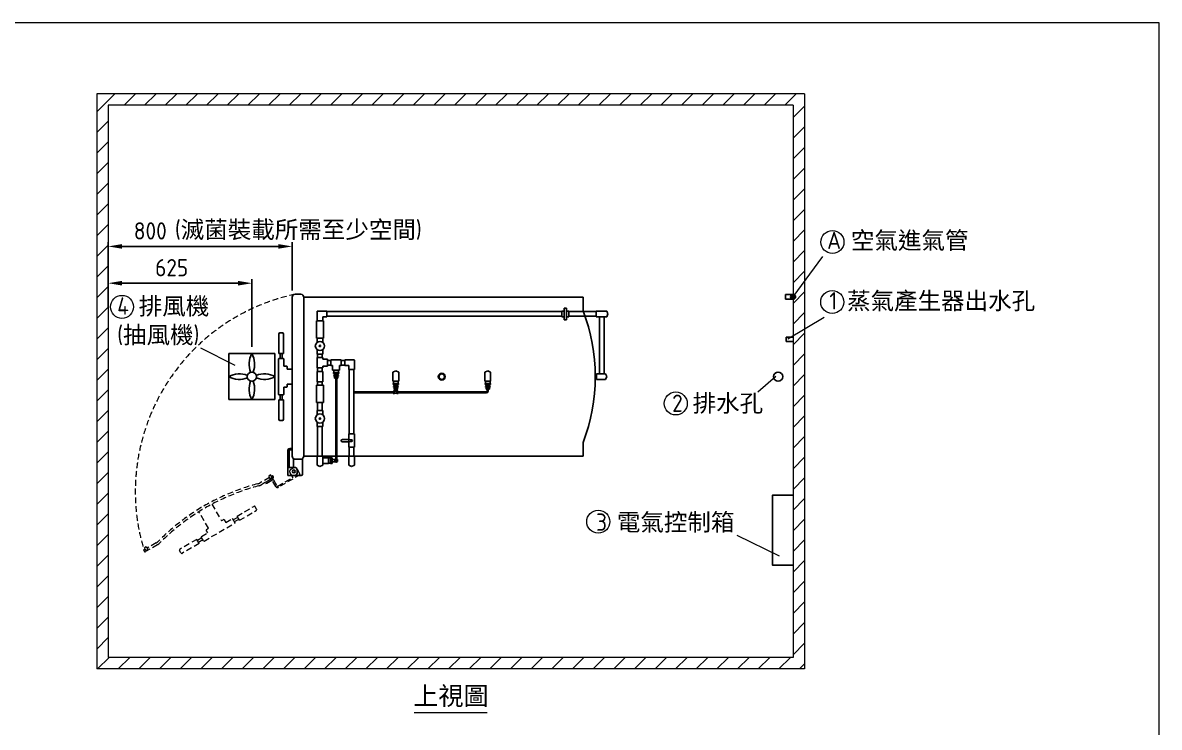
# Model space of a CAD drawing. Header units: millimetres. Extents: x -207026 to -195306, y -24854 to -16614.
# Drawn here: x -200250 to -195306, y -19676 to -16614 of the extents above; entities that cross this region are included whole.
import ezdxf

# ---------------------------------------------------------------- set-up
doc = ezdxf.new("R2010")
doc.units = ezdxf.units.MM
doc.linetypes.add('HIDDEN', pattern=[9.525, 6.35, -3.175])
doc.layers.get('0').update_dxf_attribs({"lineweight": 25})
for name, color, linetype, lineweight in [('D', 3, 'Continuous', 13), ('F', 7, 'Continuous', 15), ('H', 2, 'HIDDEN', 15), ('S', 4, 'Continuous', 15)]:
    doc.layers.add(name, color=color, linetype=linetype, lineweight=lineweight)
doc.styles.get("Standard").update_dxf_attribs({"font": 'KAIU.TTF'})
doc.styles.add('STU25', font='isocp2.shx')
doc.dimstyles.new('STU25', dxfattribs={"dimscale": 30, "dimtxt": 2.5, "dimasz": 2, "dimexe": 0.6, "dimexo": 1, "dimgap": 1, "dimtad": 1, "dimdsep": 46, "dimtxsty": 'STU25', "dimcen": 2, "dimazin": 2, "dimtfac": 1, "dimtmove": 0, "dimatfit": 3, "dimfxl": 0, "dimtolj": 1, "dimtzin": 0, "dimarcsym": 0})

# ---------------------------------------------------------------- blocks, each defined once
blk = doc.blocks.new('*D6')
at = {"layer": 'D', "color": 0, "linetype": 'Continuous', "lineweight": -2}
for p, q in [((-199877.9, -17827), (-199877.9, -17728.4)), ((-199252.9, -18022.5), (-199252.9, -17728.4)), ((-199312.9, -17746.4), (-199817.9, -17746.4))]:
    blk.add_line(p, q, dxfattribs=at)
at = {"layer": 'D', "color": 0}
for points in [[(-199817.9, -17736.4), (-199817.9, -17756.4), (-199877.9, -17746.4)], [(-199312.9, -17756.4), (-199312.9, -17736.4), (-199252.9, -17746.4)]]:
    blk.add_solid(points, dxfattribs=at)
at = {"layer": 'Defpoints', "color": 0}
for p in [(-199877.9, -17746.4), (-199877.9, -17857), (-199252.9, -18052.5)]:
    blk.add_point(p, dxfattribs=at)
at = {"layer": 'D', "color": 0, "insert": (-199601.7, -17678.9), "char_height": 75, "attachment_point": 5, "style": 'STU25'}
blk.add_mtext('\\A1;625', dxfattribs=at)
blk = doc.blocks.new('*D15')
at = {"layer": 'D', "color": 0, "lineweight": -2}
for p, q in [((-199877.9, -17857), (-199877.9, -17568.5)), ((-199137.9, -17586.5), (-199817.9, -17586.5)), ((-199077.9, -17777.5), (-199077.9, -17568.5))]:
    blk.add_line(p, q, dxfattribs=at)
at = {"layer": 'D', "color": 0}
for points in [[(-199817.9, -17576.5), (-199817.9, -17596.5), (-199877.9, -17586.5)], [(-199137.9, -17596.5), (-199137.9, -17576.5), (-199077.9, -17586.5)]]:
    blk.add_solid(points, dxfattribs=at)
at = {"layer": 'Defpoints', "color": 0}
for p in [(-199877.9, -17586.5), (-199077.9, -17807.5), (-199877.9, -17887)]:
    blk.add_point(p, dxfattribs=at)
at = {"layer": 'D', "color": 0, "insert": (-199694.8, -17519), "char_height": 75, "attachment_point": 5, "style": 'STU25'}
blk.add_mtext('\\A1;800', dxfattribs=at)

msp = doc.modelspace()

# ---------------------------------------------------------------- hatches: boundary and pattern name
msp.add_hatch(color=256).paths.add_polyline_path([(-196888.087, -17805.391, 1), (-196909.609, -17805.391, 1)])
at = {"layer": 'H', "linetype": 'HIDDEN', "ltscale": 5}
h = msp.add_hatch(dxfattribs=at)
h.set_pattern_fill('ANSI31', color=256, scale=20, style=0)
h.set_pattern_definition([(45, (13108.79, 175.26), (-44.90128, 44.90128), [])])
h.paths.add_polyline_path([(-199927.921, -16923.021), (-199927.921, -19423.021), (-196848.848, -19423.021), (-196848.848, -16923.021)])
h.paths.add_polyline_path([(-199877.921, -16973.021), (-199877.921, -19373.021), (-196898.848, -19373.021), (-196898.848, -16973.021)], flags=16)

# ---------------------------------------------------------------- linework, layer by layer
at = {"linetype": 'Continuous'}
for p, q in [((-199064.918, -17794.521), (-199039.918, -17794.521)), ((-196931.223, -17795.391), (-196898.848, -17795.391)), ((-196931.223, -17795.391), (-196931.223, -17815.391)), ((-199077.918, -17820.021), (-199077.918, -17807.521)), ((-196931.223, -17815.391), (-196898.848, -17815.391)), ((-198969.421, -17909.588), (-198969.421, -17869.521)), ((-198927.307, -17867.521), (-198967.421, -17867.521)), ((-198944.421, -17909.588), (-198944.421, -17892.521)), ((-198944.421, -17892.521), (-198927.307, -17892.521)), ((-198927.307, -17870.021), (-198927.307, -17867.521)), ((-198927.307, -17892.521), (-198927.307, -17867.521)), ((-197904.641, -17870.021), (-198927.307, -17870.021)), ((-197904.641, -17890.021), (-198927.307, -17890.021)), ((-197894.641, -17867.521), (-197904.641, -17867.521)), ((-197904.641, -17867.521), (-197904.641, -17892.521)), ((-197894.641, -17892.521), (-197904.641, -17892.521)), ((-197894.641, -17905.021), (-197894.641, -17855.021)), ((-197884.641, -17855.021), (-197894.641, -17855.021)), ((-197894.641, -17867.521), (-197894.641, -17892.521)), ((-197884.641, -17905.021), (-197884.641, -17855.021)), ((-197884.641, -17867.521), (-197884.641, -17892.521)), ((-197874.641, -17867.521), (-197884.641, -17867.521)), ((-197874.641, -17892.521), (-197884.641, -17892.521)), ((-197874.641, -17867.521), (-197874.641, -17892.521)), ((-197755.117, -17870.021), (-197874.641, -17870.021)), ((-197755.117, -17890.021), (-197874.641, -17890.021)), ((-197755.117, -17867.521), (-197755.117, -17892.521)), ((-197709.618, -17867.521), (-197755.117, -17867.521)), ((-197755.117, -17892.521), (-197709.618, -17892.521)), ((-197741.087, -18140.021), (-197741.087, -17892.521)), ((-197721.087, -18140.021), (-197721.087, -17892.521)), ((-197704.618, -17880.021), (-197709.618, -17867.521)), ((-197709.618, -17892.521), (-197704.618, -17880.021)), ((-197884.641, -17905.021), (-197894.641, -17905.021)), ((-199135.881, -18051.337), (-199135.881, -17967.61)), ((-199130.881, -17962.61), (-199119.881, -17962.61)), ((-199114.881, -18051.337), (-199114.881, -17967.61)), ((-198969.421, -17984.588), (-198969.421, -18003.485)), ((-198944.421, -18003.485), (-198944.421, -17984.588)), ((-198969.421, -18034.71), (-198969.421, -18054.098)), ((-198944.421, -18054.098), (-198944.421, -18034.71)), ((-199152.921, -18052.521), (-199352.921, -18052.521)), ((-199352.921, -18052.521), (-199352.921, -18252.521)), ((-199152.921, -18052.521), (-199152.921, -18252.521)), ((-199135.381, -18073.771), (-199136.881, -18075.271)), ((-199136.881, -18075.271), (-199136.881, -18229.771)), ((-199135.881, -18051.337), (-199114.881, -18051.337)), ((-199135.381, -18073.771), (-199115.381, -18073.771)), ((-199130.131, -18073.771), (-199130.131, -18051.337)), ((-199120.631, -18073.771), (-199120.631, -18051.337)), ((-199115.381, -18073.771), (-199113.881, -18075.271)), ((-199113.881, -18075.271), (-199113.881, -18107.521)), ((-198969.421, -18054.098), (-198944.421, -18054.098)), ((-198969.421, -18069.633), (-198944.421, -18069.633)), ((-198969.421, -18114.633), (-198969.421, -18069.633)), ((-198966.921, -18054.098), (-198966.921, -18069.633)), ((-198946.921, -18054.098), (-198946.921, -18069.633)), ((-198944.421, -18077.133), (-198944.421, -18069.633)), ((-198924.421, -18077.133), (-198944.421, -18077.133)), ((-198924.421, -18107.133), (-198924.421, -18077.133)), ((-198909.033, -18082.133), (-198924.421, -18082.133)), ((-198909.033, -18079.633), (-198864.033, -18079.633)), ((-198909.033, -18079.633), (-198909.033, -18104.633)), ((-198864.033, -18079.633), (-198864.033, -18104.633)), ((-198848.644, -18082.133), (-198864.033, -18082.133)), ((-198848.644, -18079.633), (-198808.578, -18079.633)), ((-198806.578, -18121.747), (-198806.578, -18081.633)), ((-199113.881, -18107.521), (-199100.381, -18107.521)), ((-199098.881, -18109.021), (-199100.381, -18107.521)), ((-199098.881, -18109.021), (-199098.881, -18120.021)), ((-199098.881, -18120.021), (-199077.918, -18120.021)), ((-198969.421, -18114.633), (-198944.421, -18114.633)), ((-198969.421, -18130.021), (-198969.421, -18175.021)), ((-198969.421, -18130.021), (-198944.421, -18130.021)), ((-198966.921, -18130.021), (-198966.921, -18114.633)), ((-198946.921, -18130.021), (-198946.921, -18114.633)), ((-198944.421, -18107.133), (-198944.421, -18114.633)), ((-198924.421, -18107.133), (-198944.421, -18107.133)), ((-198944.421, -18175.021), (-198944.421, -18130.021)), ((-198909.033, -18102.133), (-198924.421, -18102.133)), ((-198901.533, -18104.633), (-198909.033, -18104.633)), ((-198901.533, -18124.633), (-198901.533, -18104.633)), ((-198901.533, -18124.633), (-198871.533, -18124.633)), ((-198871.533, -18124.633), (-198871.533, -18104.633)), ((-198871.533, -18104.633), (-198864.033, -18104.633)), ((-198848.644, -18102.133), (-198864.033, -18102.133)), ((-198848.644, -18104.633), (-198831.578, -18104.633)), ((-198831.578, -18104.633), (-198831.578, -18121.747)), ((-198831.578, -18121.747), (-198806.578, -18121.747)), ((-198829.078, -18401.204), (-198829.078, -18121.747)), ((-198809.078, -18121.747), (-198806.578, -18121.747)), ((-198809.078, -18401.204), (-198809.078, -18121.747)), ((-198626.921, -18127.521), (-198639.421, -18132.521)), ((-198639.421, -18132.521), (-198639.421, -18172.521)), ((-198614.421, -18132.521), (-198626.921, -18127.521)), ((-198614.421, -18172.521), (-198614.421, -18132.521)), ((-198226.921, -18127.521), (-198239.421, -18132.521)), ((-198239.421, -18132.521), (-198239.421, -18172.521)), ((-198214.421, -18132.521), (-198226.921, -18127.521)), ((-198214.421, -18172.521), (-198214.421, -18132.521)), ((-197754.541, -18140.021), (-197754.541, -18165.021)), ((-197714.541, -18140.021), (-197754.541, -18140.021)), ((-197709.541, -18152.521), (-197714.541, -18140.021)), ((-199077.918, -18185.021), (-199098.881, -18185.021)), ((-199098.881, -18196.021), (-199098.881, -18185.021)), ((-198969.421, -18175.021), (-198944.421, -18175.021)), ((-198966.921, -18175.021), (-198966.921, -18190.021)), ((-198946.921, -18175.021), (-198946.921, -18190.021)), ((-198639.421, -18172.521), (-198614.421, -18172.521)), ((-198239.421, -18172.521), (-198214.421, -18172.521)), ((-197754.541, -18162.521), (-197754.541, -18142.521)), ((-197754.541, -18165.021), (-197714.541, -18165.021)), ((-197714.541, -18165.021), (-197709.541, -18152.521)), ((-199135.381, -18231.271), (-199136.881, -18229.771)), ((-199115.381, -18231.271), (-199135.381, -18231.271)), ((-199130.131, -18231.271), (-199130.131, -18253.706)), ((-199120.631, -18231.271), (-199120.631, -18253.706)), ((-199115.381, -18231.271), (-199113.881, -18229.771)), ((-199100.381, -18197.521), (-199113.881, -18197.521)), ((-199113.881, -18197.521), (-199113.881, -18229.771)), ((-199098.881, -18196.021), (-199100.381, -18197.521)), ((-199152.921, -18252.521), (-199352.921, -18252.521)), ((-199135.881, -18253.706), (-199135.881, -18337.433)), ((-199135.881, -18253.706), (-199114.881, -18253.706)), ((-199114.881, -18253.706), (-199114.881, -18337.433)), ((-198966.921, -18265.021), (-198966.921, -18299.531)), ((-198946.921, -18265.021), (-198946.921, -18299.531)), ((-198969.421, -18299.531), (-198969.421, -18318.919)), ((-198969.421, -18299.531), (-198944.421, -18299.531)), ((-198944.421, -18318.919), (-198944.421, -18299.531)), ((-199130.881, -18342.433), (-199119.881, -18342.433)), ((-198969.421, -18350.144), (-198969.421, -18369.531)), ((-198969.421, -18369.531), (-198944.421, -18369.531)), ((-198966.921, -18369.531), (-198966.921, -18497.521)), ((-198946.921, -18369.531), (-198946.921, -18497.521)), ((-198944.421, -18369.531), (-198944.421, -18350.144)), ((-198831.578, -18401.204), (-198831.578, -18458.835)), ((-198831.578, -18401.204), (-198806.578, -18401.204)), ((-198806.578, -18458.835), (-198806.578, -18401.204)), ((-199096.418, -18582.115), (-199096.418, -18472.115)), ((-199090.418, -18472.115), (-199090.418, -18547.115)), ((-199088.418, -18464.115), (-199077.918, -18464.115)), ((-199077.918, -18470.115), (-199088.418, -18470.115)), ((-199077.918, -18485.021), (-199077.918, -18497.521)), ((-198831.578, -18458.835), (-198806.578, -18458.835)), ((-198829.078, -18458.835), (-198829.078, -18497.521)), ((-198809.078, -18458.835), (-198809.078, -18497.521)), ((-199064.918, -18510.521), (-199039.918, -18510.521)), ((-198944.421, -18497.478), (-198969.421, -18497.478)), ((-198969.421, -18497.478), (-198969.421, -18537.478)), ((-198944.421, -18537.478), (-198944.421, -18497.478)), ((-198920.04, -18504.978), (-198944.421, -18504.978)), ((-198944.421, -18529.978), (-198920.04, -18529.978)), ((-198920.04, -18529.978), (-198920.04, -18504.978)), ((-198911.493, -18529.978), (-198911.493, -18504.978)), ((-198903.096, -18529.978), (-198903.096, -18504.978)), ((-198831.578, -18497.478), (-198831.578, -18537.478)), ((-198806.578, -18497.478), (-198831.578, -18497.478)), ((-198806.578, -18537.478), (-198806.578, -18497.478)), ((-199066.418, -18547.115), (-199096.418, -18547.115)), ((-199056.418, -18572.115), (-199056.418, -18557.115)), ((-198969.421, -18537.478), (-198956.921, -18542.478)), ((-198956.921, -18542.478), (-198944.421, -18537.478)), ((-198831.578, -18537.478), (-198819.078, -18542.478)), ((-198819.078, -18542.478), (-198806.578, -18537.478))]:
    msp.add_line(p, q, dxfattribs=at)
for p, q in [((-199077.918, -18485.021), (-199077.918, -17820.021)), ((-199026.918, -17807.521), (-199026.918, -18497.521)), ((-199026.918, -17807.521), (-197812.687, -17807.521)), ((-199026.918, -17807.521), (-199026.918, -18497.521)), ((-197812.687, -17866.232), (-197812.687, -17807.521)), ((-198941.921, -17909.588), (-198971.921, -17909.588)), ((-198971.921, -17984.588), (-198971.921, -17909.588)), ((-198941.921, -17984.588), (-198941.921, -17909.588)), ((-198941.921, -17984.588), (-198971.921, -17984.588)), ((-196929.415, -17980.316), (-196929.415, -18000.316)), ((-196898.848, -17980.316), (-196929.415, -17980.316)), ((-196898.848, -18000.316), (-196929.415, -18000.316)), ((-198848.644, -18079.633), (-198848.644, -18104.633)), ((-198848.644, -18082.133), (-198848.644, -18102.133)), ((-199077.918, -18120.021), (-199077.918, -18185.021)), ((-198897.533, -18134.236), (-198897.533, -18139.236)), ((-198897.533, -18134.236), (-198874.533, -18134.236)), ((-198897.533, -18139.236), (-198874.533, -18139.236)), ((-198896.533, -18124.633), (-198876.533, -18124.633)), ((-198896.533, -18134.236), (-198896.533, -18124.633)), ((-198894.533, -18139.236), (-198894.533, -18143.158)), ((-198877.533, -18139.236), (-198877.533, -18143.158)), ((-198875.533, -18134.236), (-198875.533, -18124.633)), ((-198874.533, -18134.236), (-198874.533, -18139.236)), ((-198971.921, -18265.021), (-198971.921, -18190.021)), ((-198941.921, -18190.021), (-198971.921, -18190.021)), ((-198941.921, -18265.021), (-198941.921, -18190.021)), ((-198896.145, -18147.08), (-198875.774, -18147.08)), ((-198896.145, -18147.08), (-198896.145, -18151.002)), ((-198896.145, -18151.002), (-198875.774, -18151.002)), ((-198894.533, -18143.158), (-198877.533, -18143.158)), ((-198893.145, -18154.924), (-198878.774, -18154.924)), ((-198893.145, -18154.924), (-198893.145, -18158.846)), ((-198893.145, -18158.846), (-198878.774, -18158.846)), ((-198890.533, -18143.158), (-198890.533, -18147.08)), ((-198890.533, -18151.002), (-198890.533, -18154.924)), ((-198887.959, -18158.846), (-198887.959, -18517.478)), ((-198883.959, -18158.846), (-198883.959, -18517.478)), ((-198881.533, -18143.158), (-198881.533, -18147.08)), ((-198881.533, -18151.002), (-198881.533, -18154.924)), ((-198878.774, -18154.924), (-198878.774, -18158.846)), ((-198875.774, -18147.08), (-198875.774, -18151.002)), ((-198638.421, -18182.125), (-198638.421, -18187.125)), ((-198638.421, -18182.125), (-198615.421, -18182.125)), ((-198638.421, -18187.125), (-198615.421, -18187.125)), ((-198636.921, -18182.125), (-198636.921, -18172.521)), ((-198636.921, -18172.521), (-198616.921, -18172.521)), ((-198635.421, -18187.125), (-198635.421, -18191.047)), ((-198635.421, -18191.047), (-198618.421, -18191.047)), ((-198631.421, -18191.047), (-198631.421, -18194.969)), ((-198622.421, -18191.047), (-198622.421, -18194.969)), ((-198618.421, -18187.125), (-198618.421, -18191.047)), ((-198615.921, -18182.125), (-198615.921, -18172.521)), ((-198615.421, -18182.125), (-198615.421, -18187.125)), ((-198238.421, -18182.125), (-198238.421, -18187.125)), ((-198238.421, -18182.125), (-198215.421, -18182.125)), ((-198238.421, -18187.125), (-198215.421, -18187.125)), ((-198236.921, -18172.521), (-198216.921, -18172.521)), ((-198236.921, -18182.125), (-198236.921, -18172.521)), ((-198235.421, -18187.125), (-198235.421, -18191.047)), ((-198235.421, -18191.047), (-198218.421, -18191.047)), ((-198231.421, -18191.047), (-198231.421, -18194.969)), ((-198222.421, -18191.047), (-198222.421, -18194.969)), ((-198218.421, -18187.125), (-198218.421, -18191.047)), ((-198215.921, -18182.125), (-198215.921, -18172.521)), ((-198215.421, -18182.125), (-198215.421, -18187.125)), ((-198637.944, -18218.951), (-198809.078, -18218.951)), ((-198637.944, -18222.951), (-198809.078, -18222.951)), ((-198637.944, -18226.136), (-198637.944, -18215.765)), ((-198637.944, -18215.765), (-198632.107, -18215.765)), ((-198637.944, -18226.136), (-198632.107, -18226.136)), ((-198637.034, -18194.969), (-198637.034, -18198.89)), ((-198637.034, -18194.969), (-198616.662, -18194.969)), ((-198637.034, -18198.89), (-198616.662, -18198.89)), ((-198634.034, -18202.812), (-198634.034, -18206.734)), ((-198634.034, -18202.812), (-198619.662, -18202.812)), ((-198634.034, -18206.734), (-198619.662, -18206.734)), ((-198632.107, -18226.136), (-198632.107, -18215.765)), ((-198632.107, -18217.951), (-198629.921, -18217.951)), ((-198632.107, -18218.032), (-198632.107, -18223.869)), ((-198632.107, -18223.951), (-198621.735, -18223.951)), ((-198632.034, -18206.734), (-198621.662, -18206.734)), ((-198632.034, -18206.734), (-198632.034, -18212.571)), ((-198632.034, -18212.571), (-198621.662, -18212.571)), ((-198631.421, -18198.89), (-198631.421, -18202.812)), ((-198629.921, -18217.951), (-198629.921, -18212.571)), ((-198623.921, -18217.951), (-198623.921, -18212.571)), ((-198623.921, -18217.951), (-198621.735, -18217.951)), ((-198622.421, -18198.89), (-198622.421, -18202.812)), ((-198615.899, -18215.765), (-198621.735, -18215.765)), ((-198621.735, -18226.136), (-198621.735, -18215.765)), ((-198621.735, -18218.032), (-198621.735, -18223.869)), ((-198615.899, -18226.136), (-198621.735, -18226.136)), ((-198621.662, -18206.734), (-198621.662, -18212.571)), ((-198619.662, -18202.812), (-198619.662, -18206.734)), ((-198616.662, -18194.969), (-198616.662, -18198.89)), ((-198615.899, -18226.136), (-198615.899, -18215.765)), ((-198615.899, -18218.951), (-198231.921, -18218.951)), ((-198615.899, -18222.951), (-198231.921, -18222.951)), ((-198237.034, -18194.969), (-198237.034, -18198.89)), ((-198237.034, -18194.969), (-198216.662, -18194.969)), ((-198237.034, -18198.89), (-198216.662, -18198.89)), ((-198234.034, -18202.812), (-198234.034, -18206.734)), ((-198234.034, -18202.812), (-198219.662, -18202.812)), ((-198234.034, -18206.734), (-198219.662, -18206.734)), ((-198231.421, -18198.89), (-198231.421, -18202.812)), ((-198228.921, -18215.951), (-198228.921, -18206.734)), ((-198224.921, -18215.951), (-198224.921, -18206.734)), ((-198222.421, -18198.89), (-198222.421, -18202.812)), ((-198219.662, -18202.812), (-198219.662, -18206.734)), ((-198216.662, -18194.969), (-198216.662, -18198.89)), ((-198941.921, -18265.021), (-198971.921, -18265.021)), ((-198859.627, -18425.877), (-198831.578, -18425.877)), ((-198859.627, -18435.848), (-198831.578, -18435.848)), ((-198831.578, -18425.877), (-198819.078, -18427.418)), ((-198831.578, -18435.848), (-198819.078, -18434.307)), ((-197812.687, -18438.811), (-197812.687, -18497.521)), ((-199072.418, -18510.521), (-199032.418, -18510.521)), ((-199072.418, -18510.521), (-199072.418, -18529.115)), ((-199072.418, -18544.784), (-199072.418, -18529.115)), ((-199072.418, -18534.115), (-199072.418, -18544.353)), ((-199032.418, -18510.521), (-199032.418, -18576.115)), ((-199032.418, -18534.115), (-199032.418, -18576.115)), ((-199026.918, -18497.521), (-197812.687, -18497.521)), ((-198920.04, -18505.978), (-198911.493, -18505.978)), ((-198920.04, -18528.978), (-198911.493, -18528.978)), ((-198911.493, -18504.978), (-198903.096, -18504.978)), ((-198911.493, -18529.978), (-198903.096, -18529.978)), ((-198888.913, -18512.245), (-198903.096, -18512.245)), ((-198888.913, -18522.711), (-198903.096, -18522.711)), ((-199038.418, -18582.115), (-199096.418, -18582.115))]:
    msp.add_line(p, q)
msp.add_lwpolyline([(-198887.959, -18511.695), (-198891.968, -18514.009), (-198891.968, -18520.947), (-198885.959, -18524.416), (-198879.951, -18520.947), (-198879.951, -18514.009), (-198883.959, -18511.695)])
msp.add_lwpolyline([(-196898.848, -18667.478), (-196988.446, -18667.478), (-196988.446, -18972.167), (-196898.848, -18972.167)], dxfattribs=at)
for centre, radius in [((-196898.848, -17805.391), 10.761), ((-198956.921, -18019.098), 20), ((-198956.921, -18019.098), 3), ((-199252.921, -18152.521), 20), ((-199252.921, -18152.521), 20), ((-199252.921, -18152.521), 20), ((-199252.921, -18152.521), 20), ((-198426.921, -18152.521), 15), ((-198426.921, -18152.521), 11.88), ((-196963.848, -18152.521), 20), ((-198956.921, -18334.531), 20), ((-198956.921, -18334.531), 3), ((-198819.078, -18430.862), 3.445), ((-199070.418, -18564.615), 6.45), ((-199070.418, -18564.615), 6.45)]:
    msp.add_circle(centre, radius)
for centre, radius, start, end in [((-199064.918, -17807.521), 13, 90, 180), ((-199039.918, -17807.521), 13, 0, 90), ((-198967.421, -17869.521), 2, 90, 180), ((-199130.881, -17967.61), 5, 90, 180), ((-199119.881, -17967.61), 5, 0, 90), ((-198808.578, -18081.633), 2, 0, 90), ((-199130.881, -18337.433), 5, 180, 270), ((-199119.881, -18337.433), 5, 270, 0), ((-199088.418, -18472.115), 8, 90, 180), ((-199088.418, -18472.115), 2, 90, 180), ((-199064.918, -18497.521), 13, 180, 270), ((-199039.918, -18497.521), 13, 270, 0), ((-199066.418, -18557.115), 10, 0, 90), ((-199066.418, -18572.115), 10, 270, 0)]:
    msp.add_arc(centre, radius, start, end, dxfattribs=at)
at = {"lineweight": -3}
msp.add_arc((-198557.213, -18152.521), 797.671, 338.966919, 21.033081, dxfattribs=at)
for centre, radius, start, end in [((-199171.897, -18098.397), 93.11, 150.481802, 201.977032), ((-199333.946, -18098.397), 93.11, 338.022968, 29.518198), ((-199307.046, -18233.546), 93.11, 68.022968, 119.518198), ((-199198.797, -18233.546), 93.11, 60.481802, 111.977032), ((-199307.046, -18071.497), 93.11, 240.481802, 291.977032), ((-199171.897, -18206.646), 93.11, 158.022968, 209.518198), ((-199333.946, -18206.646), 93.11, 330.481802, 21.977032), ((-199198.797, -18071.497), 93.11, 248.022968, 299.518198), ((-198231.921, -18215.951), 3, 270, 0), ((-198231.921, -18215.951), 7, 270, 0), ((-198860.006, -18430.862), 5, 85.647201, 274.352799), ((-198885.959, -18517.478), 2, 180, 0), ((-199075.418, -18544.784), 3, 309.034435, 0), ((-199038.418, -18576.115), 6, 270, 0)]:
    msp.add_arc(centre, radius, start, end)
at = {"layer": 'D'}
for p, q in [((-196898.848, -17805.391), (-196768.888, -17630.016)), ((-196921.281, -17988.785), (-196764.454, -17894.646)), ((-199475.805, -18027.79), (-199326.35, -18102.77)), ((-197143.237, -18841.622), (-196959.387, -18930.56)), ((-198547.738, -19612.101), (-198229.032, -19612.101))]:
    msp.add_line(p, q, dxfattribs=at)
at = {"layer": 'D', "linetype": 'Continuous'}
msp.add_line((-196973.283, -18152.521), (-197052.083, -18220.518), dxfattribs=at)
at = {"layer": 'D'}
for centre in [(-196727.784, -17567.363), (-196728.8, -17828.177), (-199817.817, -17849.076), (-197409.144, -18269.163), (-197746.376, -18782.72)]:
    msp.add_circle(centre, 50, dxfattribs=at)
at = {"layer": 'F', "color": 6}
msp.add_lwpolyline([(-207026.269, -16614.309), (-207026.269, -24854.309), (-195306.269, -24854.309), (-195306.269, -16614.309)], close=True, dxfattribs=at)
msp.add_lwpolyline([(-207026.269, -16614.309), (-207026.269, -24854.309), (-195306.269, -24854.309), (-195306.269, -16614.309)], close=True, dxfattribs=at)
at = {"layer": 'H', "ltscale": 4}
for p, q in [((-199171.954, -18579.935), (-199179.748, -18584.435)), ((-199179.748, -18584.435), (-199174.114, -18596.194)), ((-199164.588, -18590.694), (-199171.954, -18579.935)), ((-199163.258, -18582.998), (-199168.454, -18585.998)), ((-199168.454, -18585.998), (-199164.588, -18590.694)), ((-199158.892, -18588.56), (-199161.892, -18583.364)), ((-199042.262, -18578.381), (-199137.525, -18633.381)), ((-199087.573, -18569.901), (-199072.573, -18595.881)), ((-199070.923, -18548.74), (-199083.913, -18556.24)), ((-199042.262, -18578.381), (-199057.262, -18552.401)), ((-199176.248, -18590.498), (-199216.433, -18613.698)), ((-199159.99, -18592.658), (-199211.433, -18622.358)), ((-199169.185, -18598.544), (-199193.434, -18612.544)), ((-199193.434, -18612.544), (-199190.434, -18617.74)), ((-199166.185, -18603.74), (-199190.434, -18617.74)), ((-199176.248, -18590.498), (-199174.114, -18596.194)), ((-199164.588, -18590.694), (-199174.114, -18596.194)), ((-199148.453, -18630.453), (-199163.453, -18604.472)), ((-199158.257, -18601.472), (-199143.257, -18627.453)), ((-199140.525, -18628.185), (-199075.573, -18590.685)), ((-199426.626, -18706.83), (-199384.924, -18779.061)), ((-199317.441, -18758.575), (-199244.932, -18716.712)), ((-199306.941, -18776.762), (-199234.432, -18734.899)), ((-199232.601, -18728.069), (-199238.101, -18718.542)), ((-199441.215, -18811.561), (-199482.918, -18739.33)), ((-199375.397, -18773.561), (-199384.924, -18779.061)), ((-199375.397, -18773.561), (-199373.348, -18774.11)), ((-199373.348, -18774.11), (-199366.598, -18785.802)), ((-199366.598, -18785.802), (-199338.669, -18769.677)), ((-199336.62, -18770.226), (-199338.669, -18769.677)), ((-199336.62, -18770.226), (-199326.62, -18787.546)), ((-199333.995, -18774.772), (-199314.566, -18763.555)), ((-199329.245, -18783), (-199309.816, -18771.782)), ((-199306.941, -18776.762), (-199317.441, -18758.575)), ((-199472.47, -18846.927), (-199444.541, -18830.802)), ((-199460.97, -18866.845), (-199327.169, -18789.595)), ((-199450.741, -18817.061), (-199451.291, -18819.11)), ((-199444.541, -18830.802), (-199451.291, -18819.11)), ((-199450.741, -18817.061), (-199441.215, -18811.561)), ((-199326.62, -18787.546), (-199327.169, -18789.595)), ((-199668.669, -18874.797), (-199708.854, -18897.998)), ((-199492.698, -18859.76), (-199565.207, -18901.623)), ((-199482.198, -18877.947), (-199554.707, -18919.81)), ((-199482.198, -18877.947), (-199492.698, -18859.76)), ((-199470.394, -18853.522), (-199489.823, -18864.74)), ((-199465.644, -18861.75), (-199485.073, -18872.967)), ((-199473.019, -18848.976), (-199472.47, -18846.927)), ((-199463.019, -18866.296), (-199473.019, -18848.976)), ((-199463.019, -18866.296), (-199460.97, -18866.845)), ((-199719.21, -18912.06), (-199722.21, -18906.864)), ((-199716.648, -18902.498), (-199721.844, -18905.498)), ((-199712.354, -18891.935), (-199720.148, -18896.435)), ((-199714.514, -18908.194), (-199720.148, -18896.435)), ((-199716.648, -18902.498), (-199714.514, -18908.194)), ((-199663.669, -18883.457), (-199715.112, -18913.158)), ((-199714.514, -18908.194), (-199704.988, -18902.694)), ((-199712.354, -18891.935), (-199704.988, -18902.694)), ((-199708.854, -18897.998), (-199704.988, -18902.694)), ((-199561.537, -18917.98), (-199567.037, -18908.454))]:
    msp.add_line(p, q, dxfattribs=at)
for centre, radius, start, end in [((-198882.916, -18652.439), 877.01, 101.977361, 197.46728), ((-199162.758, -18583.864), 1, 30, 120), ((-199078.913, -18564.901), 10, 120, 210), ((-199065.923, -18557.401), 10, 30, 120), ((-198986.854, -19533.539), 946.395, 104.730164, 135.269836), ((-198981.854, -19542.199), 946.395, 104.730164, 135.269836), ((-199238.933, -18574.727), 45, 284.730164, 300), ((-199233.933, -18583.387), 45, 284.730164, 300), ((-199165.185, -18605.472), 8, 30, 120), ((-199165.185, -18605.472), 2, 30, 120), ((-199161.49, -18590.06), 3, 300, 30), ((-199141.525, -18626.453), 8, 210, 300), ((-199141.525, -18626.453), 2, 210, 300), ((-199242.432, -18721.042), 5, 30, 120), ((-199236.932, -18730.569), 5, 300, 30), ((-199691.169, -18835.826), 45, 300, 315.269836), ((-199686.169, -18844.486), 45, 300, 315.269836), ((-199721.344, -18906.364), 1, 120, 210), ((-199716.612, -18910.56), 3, 210, 300), ((-199562.707, -18905.954), 5, 120, 210), ((-199557.207, -18915.48), 5, 210, 300)]:
    msp.add_arc(centre, radius, start, end, dxfattribs=at)
at = {"layer": 'S', "linetype": 'Continuous'}
for p, q in [((-196848.848, -16923.021), (-199927.921, -16923.021)), ((-199927.921, -16923.021), (-199927.921, -19423.021)), ((-196848.848, -16923.021), (-196848.848, -19423.021)), ((-196898.848, -16973.021), (-199877.921, -16973.021)), ((-199877.921, -16973.021), (-199877.921, -19373.021)), ((-196898.848, -16973.021), (-196898.848, -19373.021)), ((-196898.848, -19373.021), (-199877.921, -19373.021)), ((-196848.848, -19423.021), (-199927.921, -19423.021))]:
    msp.add_line(p, q, dxfattribs=at)

# ---------------------------------------------------------------- texts
at = {"layer": 'D', "color": 11, "attachment_point": 1}
for s, insert, char_height in [('{\\Fisocp2.shx;\\C3;(\\f標楷體|b0|i0|c136|p65;滅菌裝載所需至少空間\\Fisocp2.shx;)}', (-199587.507, -17475.498), 75), ('{\\Fisocp2.shx;\\C3;A \\f標楷體|b0|i0|c136|p65;空氣進氣管}', (-196750.955, -17522.535), 75), ('{\\Fisocp2.shx;\\C3;4 \\f標楷體|b0|i0|c136|p65;排風機\\P\\Fisocp2.shx;(\\f標楷體|b0|i0|c136|p65;抽風機\\Fisocp2.shx;)}', (-199838.533, -17808.168), 75), ('{\\Fisocp2.shx;\\C3;2 \\f標楷體|b0|i0|c136|p65;排水孔}', (-197424.898, -18230.547), 75), ('{\\Fisocp2.shx;\\C3;3 \\f標楷體|b0|i0|c136|p65;電氣控制箱}', (-197755.753, -18747.282), 75), ('上視圖', (-198550.912, -19499.753), 80)]:
    msp.add_mtext(s, dxfattribs=dict(at, insert=insert, char_height=char_height))
at = {"layer": 'D', "color": 11, "insert": (-196740.883, -17785.196), "char_height": 75, "attachment_point": 1, "style": 'STU25'}
msp.add_mtext('{\\C3;1 \\f標楷體|b0|i0|c136|p65;蒸氣產生器出水孔}', dxfattribs=at)

# ---------------------------------------------------------------- dimensions: what is measured, and where the dimension line sits
at = {"layer": 'D'}
dim = msp.add_linear_dim(base=(-199877.921, -17586.525), p1=(-199077.918, -17807.521), p2=(-199877.921, -17887.021), dimstyle='STU25', dxfattribs=at)
dim.commit()
dim.dimension.update_dxf_attribs({"geometry": '*D15', "text_midpoint": (-199694.764, -17586.525), "dimtype": 160})
at = {"layer": 'D', "linetype": 'Continuous'}
dim = msp.add_linear_dim(base=(-199877.921, -17746.441), p1=(-199252.921, -18052.521), p2=(-199877.921, -17857.021), dimstyle='STU25', dxfattribs=at)
dim.commit()
dim.dimension.update_dxf_attribs({"geometry": '*D6', "text_midpoint": (-199601.679, -17746.441), "dimtype": 160})

doc.saveas('drawing.dxf')
